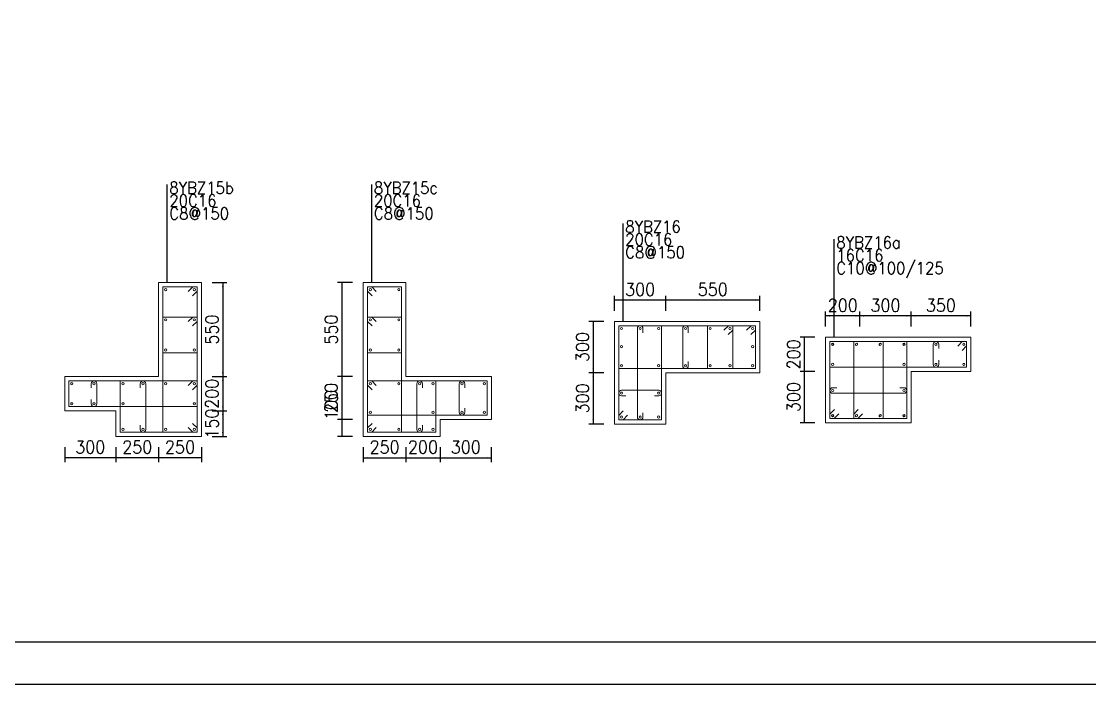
# Model space of a CAD drawing. Extents: x 292423 to 377252, y 106557 to 361882.
# Drawn here: x 318768 to 343782, y 106557 to 122078 of the extents above; entities that cross this region are included whole.
import ezdxf
from ezdxf.enums import TextEntityAlignment as Align

# ---------------------------------------------------------------- set-up
doc = ezdxf.new("R2010")
doc.units = 0
doc.header["$LTSCALE"] = 1000
for name, color, linetype in [('1508', 2, 'Continuous'), ('tk', 7, 'Continuous'), ('Y阴影', 254, 'Continuous')]:
    doc.layers.add(name, color=color, linetype=linetype)
for name, color, linetype, lineweight in [('REIN', 6, 'Continuous', 18), ('Z-柱大样外框', 7, 'ByLayer', 18), ('Z-详图标注', 3, 'Continuous', 18)]:
    doc.layers.add(name, color=color, linetype=linetype, lineweight=lineweight)
doc.styles.get("Standard").update_dxf_attribs({"font": 'standard'})
doc.dimstyles.get("Standard").update_dxf_attribs({"dimtxt": 300, "dimasz": 100, "dimexe": 100, "dimexo": 250, "dimgap": 100, "dimtad": 0, "dimtoh": 1, "dimdec": 0, "dimlfac": 0.25, "dimdsep": 46, "dimcen": 0.09, "dimclrt": 7, "dimadec": 0, "dimazin": 0, "dimtfac": 1, "dimtdec": 4, "dimtofl": 0, "dimtmove": 0, "dimatfit": 3, "dimfxl": 1, "dimtolj": 1, "dimtzin": 0, "dimarcsym": 0})

# ---------------------------------------------------------------- blocks, each defined once
blk = doc.blocks.new('*D805')
at = {"layer": 'Z-详图标注', "color": 0, "linetype": 'ByBlock', "lineweight": -2}
for p, q in [((333857, 115305), (333857, 115655)), ((336057, 115305), (336057, 115655)), ((336057, 115555), (333857, 115555))]:
    blk.add_line(p, q, dxfattribs=at)
for points in [[(333857, 115555), (333957, 115571), (333957, 115538)], [(336057, 115555), (335957, 115538), (335957, 115571)]]:
    blk.add_solid(points, dxfattribs=at)
at = {"layer": 'Z-详图标注', "color": 7, "linetype": 'Continuous', "lineweight": -2, "insert": (334957, 115805), "char_height": 300, "width": 566.67, "attachment_point": 5}
blk.add_mtext('550', dxfattribs=at)
blk = doc.blocks.new('*D854')
at = {"layer": 'Z-详图标注', "color": 0, "linetype": 'ByBlock', "lineweight": -2}
for p, q in [((332657, 115305), (332657, 115655)), ((333857, 115305), (333857, 115655)), ((333857, 115555), (332657, 115555))]:
    blk.add_line(p, q, dxfattribs=at)
for points in [[(332657, 115555), (332757, 115571), (332757, 115538)], [(333857, 115555), (333757, 115538), (333757, 115571)]]:
    blk.add_solid(points, dxfattribs=at)
at = {"layer": 'Z-详图标注', "color": 7, "linetype": 'Continuous', "lineweight": -2, "insert": (333257, 115805), "char_height": 300, "width": 566.67, "attachment_point": 5}
blk.add_mtext('300', dxfattribs=at)
blk = doc.blocks.new('*D478')
at = {"layer": 'Z-详图标注', "color": 0, "linetype": 'ByBlock', "lineweight": -2}
for p, q in [((332407, 115055), (332057, 115055)), ((332157, 115055), (332157, 113855)), ((332407, 113855), (332057, 113855))]:
    blk.add_line(p, q, dxfattribs=at)
for points in [[(332157, 115055), (332173, 114955), (332140, 114955)], [(332157, 113855), (332140, 113955), (332173, 113955)]]:
    blk.add_solid(points, dxfattribs=at)
at = {"layer": 'Z-详图标注', "color": 7, "linetype": 'Continuous', "lineweight": -2, "insert": (331907, 114455), "char_height": 300, "width": 566.67, "attachment_point": 5, "rotation": 90}
blk.add_mtext('300', dxfattribs=at)
blk = doc.blocks.new('*D85')
at = {"layer": 'Z-详图标注', "color": 0, "linetype": 'ByBlock', "lineweight": -2}
for p, q in [((332407, 113855), (332057, 113855)), ((332157, 113855), (332157, 112655)), ((332407, 112655), (332057, 112655))]:
    blk.add_line(p, q, dxfattribs=at)
for points in [[(332157, 113855), (332173, 113755), (332140, 113755)], [(332157, 112655), (332140, 112755), (332173, 112755)]]:
    blk.add_solid(points, dxfattribs=at)
at = {"layer": 'Z-详图标注', "color": 7, "linetype": 'Continuous', "lineweight": -2, "insert": (331907, 113255), "char_height": 300, "width": 566.67, "attachment_point": 5, "rotation": 90}
blk.add_mtext('300', dxfattribs=at)
blk = doc.blocks.new('*D7')
at = {"layer": 'Z-详图标注', "color": 0, "linetype": 'ByBlock', "lineweight": -2}
for p, q in [((339600, 114935), (339600, 115285)), ((341000, 115185), (339600, 115185)), ((341000, 114935), (341000, 115285))]:
    blk.add_line(p, q, dxfattribs=at)
for points in [[(339600, 115185), (339700, 115202), (339700, 115169)], [(341000, 115185), (340900, 115169), (340900, 115202)]]:
    blk.add_solid(points, dxfattribs=at)
at = {"layer": 'Z-详图标注', "color": 7, "linetype": 'Continuous', "lineweight": -2, "insert": (340300, 115435), "char_height": 300, "width": 566.67, "attachment_point": 5}
blk.add_mtext('350', dxfattribs=at)
blk = doc.blocks.new('*D59')
at = {"layer": 'Z-详图标注', "color": 0, "linetype": 'ByBlock', "lineweight": -2}
for p, q in [((337600, 114935), (337600, 115285)), ((338400, 115185), (337600, 115185)), ((338400, 114935), (338400, 115285))]:
    blk.add_line(p, q, dxfattribs=at)
for points in [[(337600, 115185), (337700, 115202), (337700, 115169)], [(338400, 115185), (338300, 115169), (338300, 115202)]]:
    blk.add_solid(points, dxfattribs=at)
at = {"layer": 'Z-详图标注', "color": 7, "linetype": 'Continuous', "lineweight": -2, "insert": (338000, 115435), "char_height": 300, "width": 566.67, "attachment_point": 5}
blk.add_mtext('200', dxfattribs=at)
blk = doc.blocks.new('*D547')
at = {"layer": 'Z-详图标注', "color": 0, "linetype": 'ByBlock', "lineweight": -2}
for p, q in [((337350, 114685), (337000, 114685)), ((337100, 114685), (337100, 113885)), ((337350, 113885), (337000, 113885))]:
    blk.add_line(p, q, dxfattribs=at)
for points in [[(337100, 114685), (337117, 114585), (337084, 114585)], [(337100, 113885), (337084, 113985), (337117, 113985)]]:
    blk.add_solid(points, dxfattribs=at)
at = {"layer": 'Z-详图标注', "color": 7, "linetype": 'Continuous', "lineweight": -2, "insert": (336850, 114285), "char_height": 300, "width": 566.67, "attachment_point": 5, "rotation": 90}
blk.add_mtext('200', dxfattribs=at)
blk = doc.blocks.new('*D167')
at = {"layer": 'Z-详图标注', "color": 0, "linetype": 'ByBlock', "lineweight": -2}
for p, q in [((337350, 113885), (337000, 113885)), ((337100, 113885), (337100, 112685)), ((337350, 112685), (337000, 112685))]:
    blk.add_line(p, q, dxfattribs=at)
for points in [[(337100, 113885), (337117, 113785), (337084, 113785)], [(337100, 112685), (337084, 112785), (337117, 112785)]]:
    blk.add_solid(points, dxfattribs=at)
at = {"layer": 'Z-详图标注', "color": 7, "linetype": 'Continuous', "lineweight": -2, "insert": (336850, 113285), "char_height": 300, "width": 566.67, "attachment_point": 5, "rotation": 90}
blk.add_mtext('300', dxfattribs=at)
blk = doc.blocks.new('*D696')
at = {"layer": 'Z-详图标注', "color": 0, "linetype": 'ByBlock', "lineweight": -2}
for p, q in [((323232, 115965), (323582, 115965)), ((323482, 115965), (323482, 113765)), ((323232, 113765), (323582, 113765))]:
    blk.add_line(p, q, dxfattribs=at)
for points in [[(323482, 115965), (323499, 115865), (323466, 115865)], [(323482, 113765), (323466, 113865), (323499, 113865)]]:
    blk.add_solid(points, dxfattribs=at)
at = {"layer": 'Z-详图标注', "color": 7, "linetype": 'Continuous', "lineweight": -2, "insert": (323232, 114865), "char_height": 300, "width": 566.67, "attachment_point": 5, "rotation": 90}
blk.add_mtext('550', dxfattribs=at)
blk = doc.blocks.new('*D301')
at = {"layer": 'Z-详图标注', "color": 0, "linetype": 'ByBlock', "lineweight": -2}
for p, q in [((323232, 113765), (323582, 113765)), ((323482, 113765), (323482, 112965)), ((323232, 112965), (323582, 112965))]:
    blk.add_line(p, q, dxfattribs=at)
for points in [[(323482, 113765), (323499, 113665), (323466, 113665)], [(323482, 112965), (323466, 113065), (323499, 113065)]]:
    blk.add_solid(points, dxfattribs=at)
at = {"layer": 'Z-详图标注', "color": 7, "linetype": 'Continuous', "lineweight": -2, "insert": (323232, 113365), "char_height": 300, "width": 566.67, "attachment_point": 5, "rotation": 90}
blk.add_mtext('200', dxfattribs=at)
blk = doc.blocks.new('*D365')
at = {"layer": 'Z-详图标注', "color": 0, "linetype": 'ByBlock', "lineweight": -2}
for p, q in [((323232, 112965), (323582, 112965)), ((323482, 112965), (323482, 112365)), ((323232, 112365), (323582, 112365))]:
    blk.add_line(p, q, dxfattribs=at)
for points in [[(323482, 112965), (323499, 112865), (323466, 112865)], [(323482, 112365), (323466, 112465), (323499, 112465)]]:
    blk.add_solid(points, dxfattribs=at)
at = {"layer": 'Z-详图标注', "color": 7, "linetype": 'Continuous', "lineweight": -2, "insert": (323232, 112665), "char_height": 300, "width": 476.67, "attachment_point": 5, "rotation": 90}
blk.add_mtext('150', dxfattribs=at)
blk = doc.blocks.new('*D841')
at = {"layer": 'Z-详图标注', "color": 0, "linetype": 'ByBlock', "lineweight": -2}
for p, q in [((321982, 112115), (321982, 111765)), ((322982, 112115), (322982, 111765)), ((322982, 111865), (321982, 111865))]:
    blk.add_line(p, q, dxfattribs=at)
for points in [[(321982, 111865), (322082, 111881), (322082, 111848)], [(322982, 111865), (322882, 111848), (322882, 111881)]]:
    blk.add_solid(points, dxfattribs=at)
at = {"layer": 'Z-详图标注', "color": 7, "linetype": 'Continuous', "lineweight": -2, "insert": (322482, 112115), "char_height": 300, "width": 566.67, "attachment_point": 5}
blk.add_mtext('250', dxfattribs=at)
blk = doc.blocks.new('*D466')
at = {"layer": 'Z-详图标注', "color": 0, "linetype": 'ByBlock', "lineweight": -2}
for p, q in [((320982, 112115), (320982, 111765)), ((321982, 112115), (321982, 111765)), ((321982, 111865), (320982, 111865))]:
    blk.add_line(p, q, dxfattribs=at)
for points in [[(320982, 111865), (321082, 111881), (321082, 111848)], [(321982, 111865), (321882, 111848), (321882, 111881)]]:
    blk.add_solid(points, dxfattribs=at)
at = {"layer": 'Z-详图标注', "color": 7, "linetype": 'Continuous', "lineweight": -2, "insert": (321482, 112115), "char_height": 300, "width": 566.67, "attachment_point": 5}
blk.add_mtext('250', dxfattribs=at)
blk = doc.blocks.new('*D68')
at = {"layer": 'Z-详图标注', "color": 0, "linetype": 'ByBlock', "lineweight": -2}
for p, q in [((319782, 112115), (319782, 111765)), ((320982, 112115), (320982, 111765)), ((320982, 111865), (319782, 111865))]:
    blk.add_line(p, q, dxfattribs=at)
for points in [[(319782, 111865), (319882, 111881), (319882, 111848)], [(320982, 111865), (320882, 111848), (320882, 111881)]]:
    blk.add_solid(points, dxfattribs=at)
at = {"layer": 'Z-详图标注', "color": 7, "linetype": 'Continuous', "lineweight": -2, "insert": (320382, 112115), "char_height": 300, "width": 566.67, "attachment_point": 5}
blk.add_mtext('300', dxfattribs=at)
blk = doc.blocks.new('*D768')
at = {"layer": 'Z-详图标注', "color": 0, "linetype": 'ByBlock', "lineweight": -2}
for p, q in [((326522, 115965), (326172, 115965)), ((326272, 115965), (326272, 113765)), ((326522, 113765), (326172, 113765))]:
    blk.add_line(p, q, dxfattribs=at)
for points in [[(326272, 115965), (326289, 115865), (326256, 115865)], [(326272, 113765), (326256, 113865), (326289, 113865)]]:
    blk.add_solid(points, dxfattribs=at)
at = {"layer": 'Z-详图标注', "color": 7, "linetype": 'Continuous', "lineweight": -2, "insert": (326022, 114865), "char_height": 300, "width": 566.67, "attachment_point": 5, "rotation": 90}
blk.add_mtext('550', dxfattribs=at)
blk = doc.blocks.new('*D397')
at = {"layer": 'Z-详图标注', "color": 0, "linetype": 'ByBlock', "lineweight": -2}
for p, q in [((326522, 113765), (326172, 113765)), ((326272, 113765), (326272, 112765)), ((326522, 112765), (326172, 112765))]:
    blk.add_line(p, q, dxfattribs=at)
for points in [[(326272, 113765), (326289, 113665), (326256, 113665)], [(326272, 112765), (326256, 112865), (326289, 112865)]]:
    blk.add_solid(points, dxfattribs=at)
at = {"layer": 'Z-详图标注', "color": 7, "linetype": 'Continuous', "lineweight": -2, "insert": (326022, 113265), "char_height": 300, "width": 566.67, "attachment_point": 5, "rotation": 90}
blk.add_mtext('250', dxfattribs=at)
blk = doc.blocks.new('*D874')
at = {"layer": 'Z-详图标注', "color": 0, "linetype": 'ByBlock', "lineweight": -2}
for p, q in [((326522, 112765), (326172, 112765)), ((326272, 112765), (326272, 112365)), ((326522, 112365), (326172, 112365))]:
    blk.add_line(p, q, dxfattribs=at)
for points in [[(326272, 112765), (326289, 112665), (326256, 112665)], [(326272, 112365), (326256, 112465), (326289, 112465)]]:
    blk.add_solid(points, dxfattribs=at)
at = {"layer": 'Z-详图标注', "color": 7, "linetype": 'Continuous', "lineweight": -2, "insert": (326022, 113103), "char_height": 300, "width": 476.67, "attachment_point": 5, "rotation": 90}
blk.add_mtext('100', dxfattribs=at)
blk = doc.blocks.new('*D496')
at = {"layer": 'Z-详图标注', "color": 0, "linetype": 'ByBlock', "lineweight": -2}
for p, q in [((326772, 112115), (326772, 111765)), ((327772, 112115), (327772, 111765)), ((326772, 111865), (327772, 111865))]:
    blk.add_line(p, q, dxfattribs=at)
for points in [[(326772, 111865), (326872, 111881), (326872, 111848)], [(327772, 111865), (327672, 111848), (327672, 111881)]]:
    blk.add_solid(points, dxfattribs=at)
at = {"layer": 'Z-详图标注', "color": 7, "linetype": 'Continuous', "lineweight": -2, "insert": (327272, 112115), "char_height": 300, "width": 566.67, "attachment_point": 5}
blk.add_mtext('250', dxfattribs=at)
blk = doc.blocks.new('*D62')
at = {"layer": 'Z-详图标注', "color": 0, "linetype": 'ByBlock', "lineweight": -2}
for p, q in [((327772, 112115), (327772, 111765)), ((328572, 112115), (328572, 111765)), ((327772, 111865), (328572, 111865))]:
    blk.add_line(p, q, dxfattribs=at)
for points in [[(327772, 111865), (327872, 111881), (327872, 111848)], [(328572, 111865), (328472, 111848), (328472, 111881)]]:
    blk.add_solid(points, dxfattribs=at)
at = {"layer": 'Z-详图标注', "color": 7, "linetype": 'Continuous', "lineweight": -2, "insert": (328172, 112115), "char_height": 300, "width": 566.67, "attachment_point": 5}
blk.add_mtext('200', dxfattribs=at)
blk = doc.blocks.new('*D564')
at = {"layer": 'Z-详图标注', "color": 0, "linetype": 'ByBlock', "lineweight": -2}
for p, q in [((328572, 112115), (328572, 111765)), ((329772, 112115), (329772, 111765)), ((328572, 111865), (329772, 111865))]:
    blk.add_line(p, q, dxfattribs=at)
for points in [[(328572, 111865), (328672, 111881), (328672, 111848)], [(329772, 111865), (329672, 111848), (329672, 111881)]]:
    blk.add_solid(points, dxfattribs=at)
at = {"layer": 'Z-详图标注', "color": 7, "linetype": 'Continuous', "lineweight": -2, "insert": (329172, 112115), "char_height": 300, "width": 566.67, "attachment_point": 5}
blk.add_mtext('300', dxfattribs=at)
blk = doc.blocks.new('A1tk')
at = {"layer": 'tk', "color": 5}
blk.add_lwpolyline([(0, 0), (0, 59400), (84100, 59400), (84100, 0)], close=True, dxfattribs=at)
at = {"layer": 'tk'}
blk.add_lwpolyline([(2500, 1000), (83100, 1000), (83100, 58400), (2500, 58400)], close=True, dxfattribs=at)
blk = doc.blocks.new('*D347')
at = {"layer": 'Z-详图标注', "color": 0, "linetype": 'ByBlock', "lineweight": -2}
for p, q in [((338400, 114935), (338400, 115285)), ((339600, 115185), (338400, 115185)), ((339600, 114935), (339600, 115285))]:
    blk.add_line(p, q, dxfattribs=at)
for points in [[(338400, 115185), (338500, 115202), (338500, 115169)], [(339600, 115185), (339500, 115169), (339500, 115202)]]:
    blk.add_solid(points, dxfattribs=at)
at = {"layer": 'Z-详图标注', "color": 7, "linetype": 'Continuous', "lineweight": -2, "insert": (339000, 115435), "char_height": 300, "width": 566.67, "attachment_point": 5}
blk.add_mtext('300', dxfattribs=at)

msp = doc.modelspace()

# ---------------------------------------------------------------- linework, layer by layer
at = {"layer": 'REIN', "color": 6}
for points in [[(322776.1, 115658.8), (322882.2, 115764.8), (322882.2, 115864.8), (322082.2, 115864.8), (322082.2, 112464.8), (322882.2, 112464.8), (322882.2, 115864.8), (322782.2, 115864.8), (322676.1, 115758.8)], [(326978.4, 115658.8), (326872.3, 115764.8), (326872.3, 115864.8), (327672.3, 115864.8), (327672.3, 112464.8), (326872.3, 112464.8), (326872.3, 115864.8), (326972.3, 115864.8), (327078.4, 115758.8)], [(322776.1, 114952.1), (322882.2, 115058.2), (322882.2, 115158.2), (322082.2, 115158.2), (322082.2, 114321.5), (322882.2, 114321.5), (322882.2, 115158.2), (322782.2, 115158.2), (322676.1, 115052.1)], [(326978.4, 114952.1), (326872.3, 115058.2), (326872.3, 115158.2), (327672.3, 115158.2), (327672.3, 114321.5), (326872.3, 114321.5), (326872.3, 115158.2), (326972.3, 115158.2), (327078.4, 115052.1)], [(332962.9, 112860.6), (332856.8, 112754.6), (332756.8, 112754.6), (332756.8, 114954.6), (333756.8, 114954.6), (333756.8, 112754.6), (332756.8, 112754.6), (332756.8, 112854.6), (332862.9, 112960.6)], [(335750.7, 114848.5), (335856.8, 114954.6), (335956.8, 114954.6), (335956.8, 113954.6), (332756.8, 113954.6), (332756.8, 114954.6), (335956.8, 114954.6), (335956.8, 114854.6), (335850.7, 114748.5)], [(335218.8, 114848.5), (335324.9, 114954.6), (335424.9, 114954.6), (335424.9, 113954.6), (334832.9, 113954.6), (334832.9, 114954.6), (335424.9, 114954.6), (335424.9, 114854.6), (335318.8, 114748.5)], [(340694.2, 114479.4), (340800.3, 114585.4), (340900.3, 114585.4), (340900.3, 113985.4), (337700.3, 113985.4), (337700.3, 114585.4), (340900.3, 114585.4), (340900.3, 114485.4), (340794.2, 114379.4)], [(337906.3, 112891.5), (337800.3, 112785.4), (337700.3, 112785.4), (337700.3, 114585.4), (339500.3, 114585.4), (339500.3, 112785.4), (337700.3, 112785.4), (337700.3, 112885.4), (337806.3, 112991.5)], [(338463, 112891.5), (338356.9, 112785.4), (338256.9, 112785.4), (338256.9, 114585.4), (338943.6, 114585.4), (338943.6, 112785.4), (338256.9, 112785.4), (338256.9, 112885.4), (338363, 112991.5)], [(322776.1, 113458.8), (322882.2, 113564.8), (322882.2, 113664.8), (319882.2, 113664.8), (319882.2, 113064.8), (322882.2, 113064.8), (322882.2, 113664.8), (322782.2, 113664.8), (322676.1, 113558.8)], [(322676.1, 112570.9), (322782.2, 112464.8), (322882.2, 112464.8), (322882.2, 113664.8), (321082.2, 113664.8), (321082.2, 112464.8), (322882.2, 112464.8), (322882.2, 112564.8), (322776.1, 112670.9)], [(327078.4, 112570.9), (326972.3, 112464.8), (326872.3, 112464.8), (326872.3, 113664.8), (328472.3, 113664.8), (328472.3, 112464.8), (326872.3, 112464.8), (326872.3, 112564.8), (326978.4, 112670.9)], [(326978.4, 113458.8), (326872.3, 113564.8), (326872.3, 113664.8), (329672.3, 113664.8), (329672.3, 112864.8), (326872.3, 112864.8), (326872.3, 113664.8), (326972.3, 113664.8), (327078.4, 113558.8)]]:
    msp.add_lwpolyline(points, dxfattribs=at)
for points in [[(322172.2, 115799.8, -1), (322122.2, 115799.8, -1)], [(322842.2, 115799.8, -1), (322792.2, 115799.8, -1)], [(326912.3, 115799.8, 1), (326962.3, 115799.8, 1)], [(327582.3, 115799.8, 1), (327632.3, 115799.8, 1)], [(322172.2, 115093.2, -1), (322122.2, 115093.2, -1)], [(322842.2, 115093.2, -1), (322792.2, 115093.2, -1)], [(326912.3, 115093.2, 1), (326962.3, 115093.2, 1)], [(327582.3, 115093.2, 1), (327632.3, 115093.2, 1)], [(332846.8, 114889.6, 1), (332796.8, 114889.6, 1)], [(333281.8, 114889.6, 1), (333231.8, 114889.6, 1)], [(333716.8, 114889.6, 1), (333666.8, 114889.6, 1)], [(334342.8, 114889.6, 1), (334292.8, 114889.6, 1)], [(334922.9, 114889.6, 1), (334872.9, 114889.6, 1)], [(335384.9, 114889.6, 1), (335334.9, 114889.6, 1)], [(335916.8, 114889.6, 1), (335866.8, 114889.6, 1)], [(322172.2, 114386.5, -1), (322122.2, 114386.5, -1)], [(322842.2, 114386.5, -1), (322792.2, 114386.5, -1)], [(326912.3, 114386.5, 1), (326962.3, 114386.5, 1)], [(327582.3, 114386.5, 1), (327632.3, 114386.5, 1)], [(332846.8, 114466.9, 1), (332796.8, 114466.9, 1)], [(335916.8, 114466.9, 1), (335866.8, 114466.9, 1)], [(337743.7, 114507.8, 1), (337786.8, 114533.1, 1)], [(338300.4, 114507.8, 1), (338343.5, 114533.1, 1)], [(338857, 114507.8, 1), (338900.1, 114533.1, 1)], [(339413.7, 114507.8, 1), (339456.8, 114533.1, 1)], [(340207.5, 114520.4, 1), (340157.5, 114520.4, 1)], [(340860.3, 114520.4, 1), (340810.3, 114520.4, 1)], [(337740.3, 114051.9, 1), (337790.3, 114051.9, 1)], [(339410.3, 114051.9, 1), (339460.3, 114051.9, 1)], [(340207.5, 114050.4, 1), (340157.5, 114050.4, 1)], [(340860.3, 114050.4, 1), (340810.3, 114050.4, 1)], [(332846.8, 114019.6, 1), (332796.8, 114019.6, 1)], [(333716.8, 114019.6, 1), (333666.8, 114019.6, 1)], [(334342.8, 114019.6, 1), (334292.8, 114019.6, 1)], [(334922.9, 114019.6, 1), (334872.9, 114019.6, 1)], [(335384.9, 114019.6, 1), (335334.9, 114019.6, 1)], [(335916.8, 114019.6, 1), (335866.8, 114019.6, 1)], [(319972.2, 113599.8, -1), (319922.2, 113599.8, -1)], [(320494.5, 113599.8, -1), (320444.5, 113599.8, -1)], [(321172.2, 113599.8, -1), (321122.2, 113599.8, -1)], [(321640.4, 113599.8, -1), (321590.4, 113599.8, -1)], [(322172.2, 113599.8, -1), (322122.2, 113599.8, -1)], [(322842.2, 113599.8, -1), (322792.2, 113599.8, -1)], [(326912.3, 113599.8, 1), (326962.3, 113599.8, 1)], [(327582.3, 113599.8, 1), (327632.3, 113599.8, 1)], [(328068, 113599.8, 1), (328118, 113599.8, 1)], [(328382.3, 113599.8, 1), (328432.3, 113599.8, 1)], [(329060, 113599.8, 1), (329110, 113599.8, 1)], [(329582.3, 113599.8, 1), (329632.3, 113599.8, 1)], [(332846.8, 113379.6, 1), (332796.8, 113379.6, 1)], [(333716.8, 113379.6, 1), (333666.8, 113379.6, 1)], [(337740.3, 113440.9, 1), (337790.3, 113440.9, 1)], [(339410.3, 113440.9, 1), (339460.3, 113440.9, 1)], [(319972.2, 113129.8, -1), (319922.2, 113129.8, -1)], [(320494.5, 113129.8, -1), (320444.5, 113129.8, -1)], [(321172.2, 113129.8, -1), (321122.2, 113129.8, -1)], [(322842.2, 113129.8, -1), (322792.2, 113129.8, -1)], [(326912.3, 112929.8, 1), (326962.3, 112929.8, 1)], [(328382.3, 112929.8, 1), (328432.3, 112929.8, 1)], [(329060, 112929.8, 1), (329110, 112929.8, 1)], [(329582.3, 112929.8, 1), (329632.3, 112929.8, 1)], [(332846.8, 112819.6, 1), (332796.8, 112819.6, 1)], [(333281.8, 112819.6, 1), (333231.8, 112819.6, 1)], [(333716.8, 112819.6, 1), (333666.8, 112819.6, 1)], [(337743.7, 112837.8, 1), (337786.8, 112863.1, 1)], [(338300.4, 112837.8, 1), (338343.5, 112863.1, 1)], [(338857, 112837.8, 1), (338900.1, 112863.1, 1)], [(339413.7, 112837.8, 1), (339456.8, 112863.1, 1)], [(321172.2, 112529.8, -1), (321122.2, 112529.8, -1)], [(321640.4, 112529.8, -1), (321590.4, 112529.8, -1)], [(322172.2, 112529.8, -1), (322122.2, 112529.8, -1)], [(322842.2, 112529.8, -1), (322792.2, 112529.8, -1)], [(326912.3, 112529.8, 1), (326962.3, 112529.8, 1)], [(327582.3, 112529.8, 1), (327632.3, 112529.8, 1)], [(328068, 112529.8, 1), (328118, 112529.8, 1)], [(328382.3, 112529.8, 1), (328432.3, 112529.8, 1)]]:
    msp.add_lwpolyline(points, format="xyb", close=True, dxfattribs=at)
for points in [[(333321.8, 112919.6), (333321.8, 112819.6, -1), (333191.8, 112819.6), (333191.8, 114889.6, -1), (333321.8, 114889.6), (333321.8, 114789.6)], [(334382.8, 114119.6), (334382.8, 114019.6, -1), (334252.8, 114019.6), (334252.8, 114889.6, -1), (334382.8, 114889.6), (334382.8, 114789.6)], [(340247.5, 114150.4), (340247.5, 114050.4, -1), (340117.5, 114050.4), (340117.5, 114520.4, -1), (340247.5, 114520.4), (340247.5, 114420.4)], [(320404.5, 113229.8), (320404.5, 113129.8, 1), (320534.5, 113129.8), (320534.5, 113599.8, 1), (320404.5, 113599.8), (320404.5, 113499.8)], [(321550.4, 112629.8), (321550.4, 112529.8, 1), (321680.4, 112529.8), (321680.4, 113599.8, 1), (321550.4, 113599.8), (321550.4, 113499.8)], [(328158, 112629.8), (328158, 112529.8, -1), (328028, 112529.8), (328028, 113599.8, -1), (328158, 113599.8), (328158, 113499.8)], [(329150, 113029.8), (329150, 112929.8, -1), (329020, 112929.8), (329020, 113599.8, -1), (329150, 113599.8), (329150, 113499.8)], [(332921.8, 113314.6), (332821.8, 113314.6, -1), (332821.8, 113444.6), (333691.8, 113444.6, -1), (333691.8, 113314.6), (333591.8, 113314.6)], [(339335.3, 113505.9), (339435.3, 113505.9, -1), (339435.3, 113375.9), (337765.3, 113375.9, -1), (337765.3, 113505.9), (337865.3, 113505.9)]]:
    msp.add_lwpolyline(points, format="xyb", dxfattribs=at)
at = {"layer": 'Y阴影'}
for p, q in [((322182.2, 115959.8), (322182.2, 118259.8)), ((326972.3, 115959.8), (326972.3, 118259.8)), ((332856.8, 115049.6), (332856.8, 117349.6)), ((337800.3, 114680.4), (337800.3, 116980.4))]:
    msp.add_line(p, q, dxfattribs=at)
at = {"layer": 'Z-柱大样外框'}
for points in [[(322982.2, 115964.8), (322982.2, 112364.8), (320982.2, 112364.8), (320982.2, 112964.8), (319782.2, 112964.8), (319782.2, 113764.8), (321982.2, 113764.8), (321982.2, 115964.8), (322982.2, 115964.8)], [(326772.3, 115964.8), (326772.3, 112364.8), (328572.3, 112364.8), (328572.3, 112764.8), (329772.3, 112764.8), (329772.3, 113764.8), (327772.3, 113764.8), (327772.3, 115964.8), (326772.3, 115964.8)], [(336056.8, 113854.6), (336056.8, 115054.6), (332656.8, 115054.6), (332656.8, 112654.6), (333856.8, 112654.6), (333856.8, 113854.6), (336056.8, 113854.6)]]:
    msp.add_lwpolyline(points, close=True, dxfattribs=at)
at = {"layer": 'Z-柱大样外框', "color": 7, "lineweight": 18}
msp.add_lwpolyline([(337600.3, 114685.4), (341000.3, 114685.4), (341000.3, 113885.4), (339600.3, 113885.4), (339600.3, 112685.4), (337600.3, 112685.4), (337600.3, 114685.4)], close=True, dxfattribs=at)

# ---------------------------------------------------------------- block references
at = {"layer": '1508'}
msp.add_blockref('A1tk', (292422.6, 106556.8), dxfattribs=at)

# ---------------------------------------------------------------- texts
at = {"layer": 'Y阴影'}
for s, p in [('8YBZ15b', (322232.2, 117959.8)), ('8YBZ15c', (327022.3, 117959.8)), ('20C16', (322232.2, 117659.8)), ('20C16', (327022.3, 117659.8)), ('C8@150', (322232.2, 117359.8)), ('C8@150', (327022.3, 117359.8)), ('8YBZ16', (332906.8, 117049.6)), ('20C16', (332906.8, 116749.6)), ('8YBZ16a', (337850.3, 116680.4)), ('C8@150', (332906.8, 116449.6)), ('16C16', (337850.3, 116380.4)), ('C10@100/125', (337850.3, 116080.4))]:
    msp.add_text(s, height=280, dxfattribs=at).set_placement(p, align=Align.BOTTOM_LEFT)

# ---------------------------------------------------------------- dimensions: what is measured, and where the dimension line sits
at = {"layer": 'Z-详图标注'}
for base, p1, p2, angle, picture, middle in [((323482.2, 113764.8), (322982.2, 115964.8), (322982.2, 113764.8), 270, '*D696', (323232.2, 114864.8)), ((326272.3, 113764.8), (326772.3, 115964.8), (326772.3, 113764.8), 270, '*D768', (326022.3, 114864.8)), ((332656.8, 115554.6), (333856.8, 115054.6), (332656.8, 115054.6), 180, '*D854', (333256.8, 115804.6)), ((333856.8, 115554.6), (336056.8, 115054.6), (333856.8, 115054.6), 180, '*D805', (334956.8, 115804.6)), ((337600.3, 115185.4), (338400.3, 114685.4), (337600.3, 114685.4), 180, '*D59', (338000.3, 115435.4)), ((338400.3, 115185.4), (339600.3, 114685.4), (338400.3, 114685.4), 180, '*D347', (339000.3, 115435.4)), ((339600.3, 115185.4), (341000.3, 114685.4), (339600.3, 114685.4), 180, '*D7', (340300.3, 115435.4)), ((332156.8, 113854.6), (332656.8, 115054.6), (332656.8, 113854.6), 270, '*D478', (331906.8, 114454.6)), ((337100.3, 113885.4), (337600.3, 114685.4), (337600.3, 113885.4), 270, '*D547', (336850.3, 114285.4)), ((332156.8, 112654.6), (332656.8, 113854.6), (332656.8, 112654.6), 270, '*D85', (331906.8, 113254.6)), ((337100.3, 112685.4), (337600.3, 113885.4), (337600.3, 112685.4), 270, '*D167', (336850.3, 113285.4)), ((323482.2, 112964.8), (322982.2, 113764.8), (322982.2, 112964.8), 270, '*D301', (323232.2, 113364.8)), ((326272.3, 112764.8), (326772.3, 113764.8), (326772.3, 112764.8), 270, '*D397', (326022.3, 113264.8)), ((326272.3, 112364.8), (326772.3, 112764.8), (326772.3, 112364.8), 270, '*D874', (326022.3, 112564.8)), ((323482.2, 112364.8), (322982.2, 112964.8), (322982.2, 112364.8), 270, '*D365', (323232.2, 112664.8)), ((319782.2, 111864.8), (320982.2, 112364.8), (319782.2, 112364.8), 180, '*D68', (320382.2, 112114.8)), ((320982.2, 111864.8), (321982.2, 112364.8), (320982.2, 112364.8), 180, '*D466', (321482.2, 112114.8)), ((321982.2, 111864.8), (322982.2, 112364.8), (321982.2, 112364.8), 180, '*D841', (322482.2, 112114.8))]:
    dim = msp.add_linear_dim(base=base, p1=p1, p2=p2, angle=angle, dimstyle='Standard', dxfattribs=at)
    dim.commit()
    dim.dimension.update_dxf_attribs({"geometry": picture, "text_midpoint": middle})
for base, p1, p2, picture, middle in [((327772.3, 111864.8), (326772.3, 112364.8), (327772.3, 112364.8), '*D496', (327272.3, 112114.8)), ((328572.3, 111864.8), (327772.3, 112364.8), (328572.3, 112364.8), '*D62', (328172.3, 112114.8)), ((329772.3, 111864.8), (328572.3, 112364.8), (329772.3, 112364.8), '*D564', (329172.3, 112114.8))]:
    dim = msp.add_linear_dim(base=base, p1=p1, p2=p2, dimstyle='Standard', dxfattribs=at)
    dim.commit()
    dim.dimension.update_dxf_attribs({"geometry": picture, "text_midpoint": middle})

doc.saveas('drawing.dxf')
